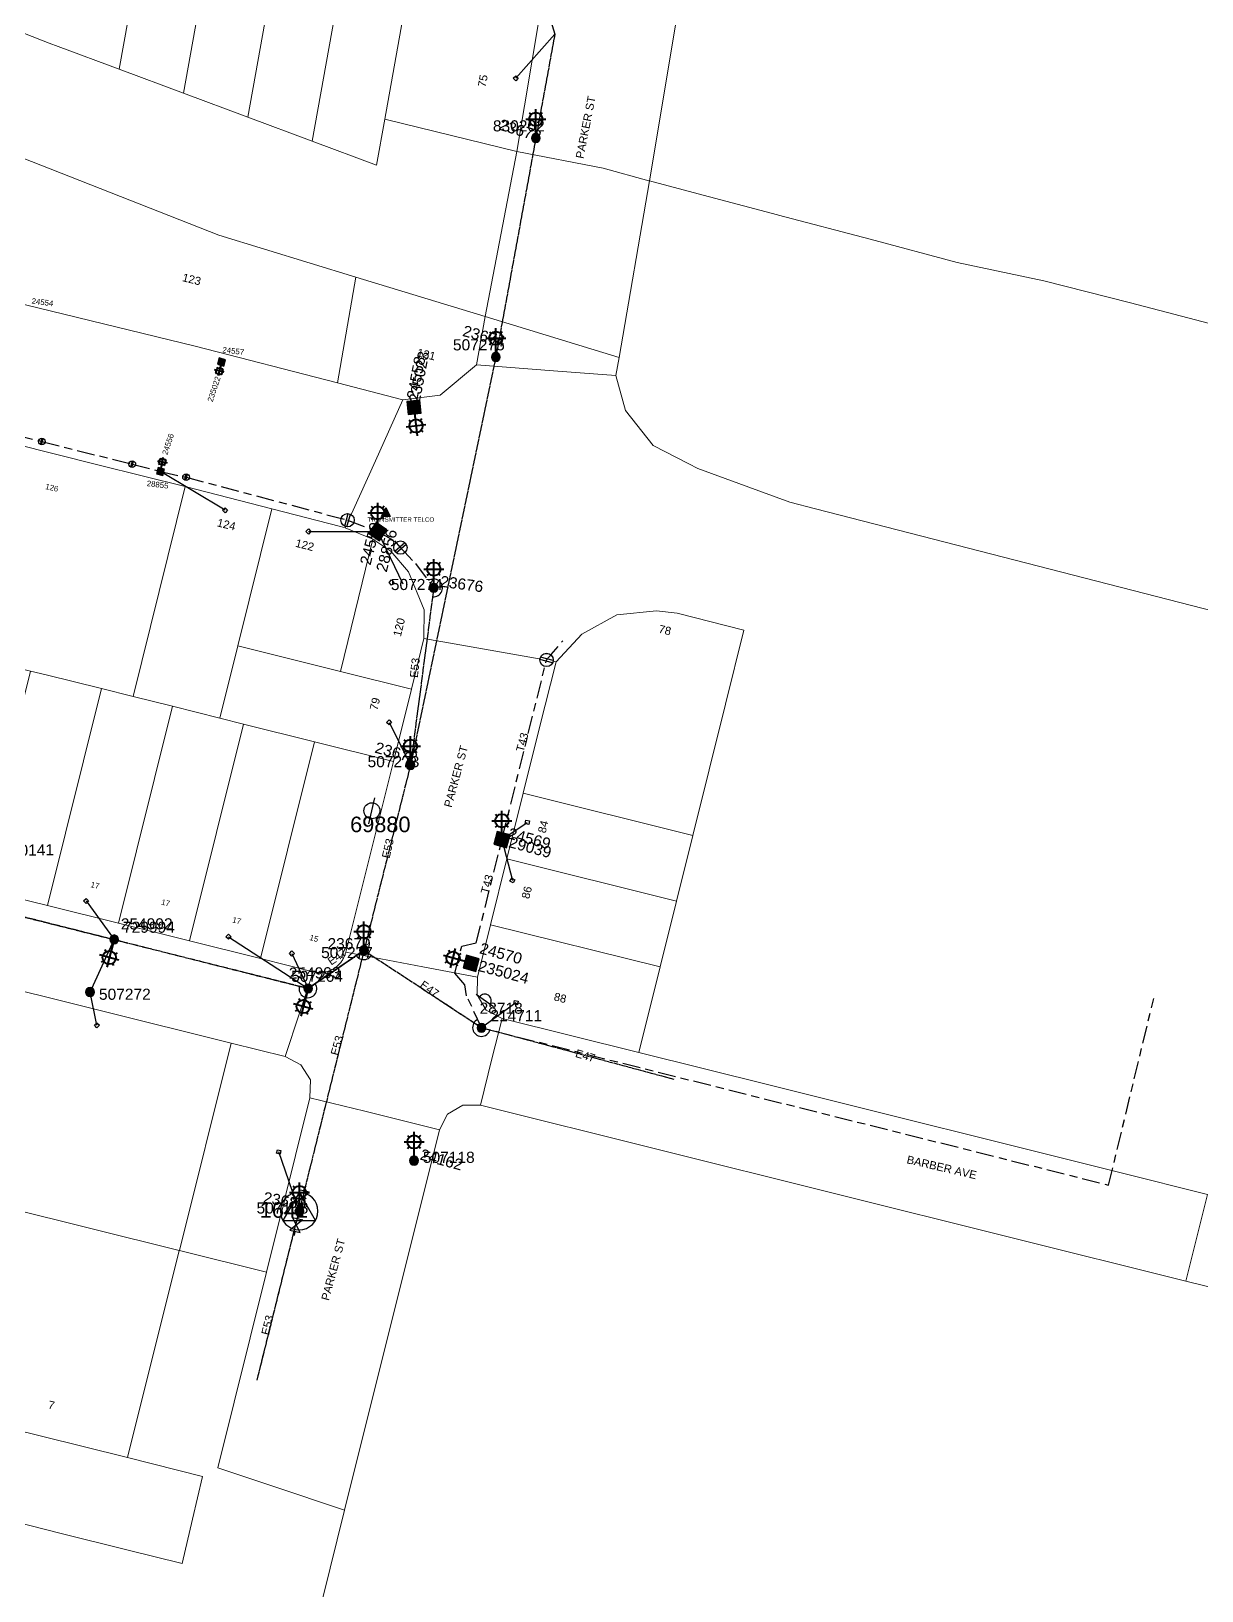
# Model space of a CAD drawing. Header units: metres. Extents: x 287062 to 288920, y 6261941 to 6263050.
# Drawn here: x 287986.1 to 288249.5, y 6262204.9 to 6262555.7 of the extents above; entities that cross this region are included whole.
import ezdxf
from ezdxf.enums import TextEntityAlignment as Align

# ---------------------------------------------------------------- set-up
doc = ezdxf.new("R2010")
doc.units = ezdxf.units.M
doc.linetypes.add('Cable Exist OH', pattern=[1, 1, 0])
doc.linetypes.add('Cable Exist UG', pattern=[8.2, 4, -1.2, 1.8, -1.2])
doc.layers.get('0').update_dxf_attribs({"color": 6})
for name, color, linetype, lineweight in [('Cadastre Buildings_SP_EXT', 9, 'Continuous', 5), ('Cadastre Land Parcels_SP_EXT', 9, 'Continuous', 5), ('Cadastre Roads_SP_EXT', 9, 'Continuous', 5)]:
    doc.layers.add(name, color=color, linetype=linetype, lineweight=lineweight)
for name, color, linetype in [('Duct_SP_EXT', 7, 'Continuous'), ('Equip_LV_EXT', 7, 'Continuous'), ('Equip_SP_HV_EXT', 7, 'Continuous'), ('Equip_SP_SL_EXT', 7, 'Continuous'), ('Mains_HV_EXT', 7, 'Continuous'), ('Mains_LV_EXT', 7, 'Continuous'), ('Services_SP_EXT', 7, 'Continuous'), ('Sub_SP_TR_HV_LV_EXT', 7, 'Continuous'), ('SupportsOH_SP_TR_HV_LV_SL_EXT', 7, 'Continuous'), ('SupportsUG_SP_LV_SL_EXT', 7, 'Continuous')]:
    doc.layers.add(name, color=color, linetype=linetype)
doc.styles.add('COLUMN_LABEL', font='arial.ttf')
doc.styles.add('HVSW_LABEL', font='arial.ttf')
doc.styles.add('iecARIAL', font='arial.ttf', dxfattribs={"height": 2})
doc.styles.add('iecNAME', font='times.ttf')
doc.styles.add('POLE_LABEL', font='arial.ttf')
doc.styles.get("Standard").update_dxf_attribs({"font": 'arial.ttf'})

# ---------------------------------------------------------------- blocks, each defined once
blk = doc.blocks.new('SUB_POLE_EXT')
blk.add_wipeout([(0, 4.22), (0.42, 4.2), (0.83, 4.14), (1.21, 4.05), (1.62, 3.9), (1.99, 3.72), (2.35, 3.51), (2.68, 3.26), (2.99, 2.99), (3.28, 2.66), (3.52, 2.34), (3.76, 1.92), (3.9, 1.62), (4.04, 1.23), (4.18, 0.63), (4.22, 0), (4.18, -0.61), (4.06, -1.15), (3.9, -1.62), (3.58, -2.24), (3.22, -2.73), (2.97, -3.01), (2.68, -3.26), (2.36, -3.5), (2, -3.72), (1.64, -3.89), (1.25, -4.03), (0.82, -4.14), (0.42, -4.2), (0, -4.22), (-0.41, -4.2), (-0.8, -4.15), (-1.21, -4.05), (-1.62, -3.9), (-1.99, -3.73), (-2.35, -3.51), (-2.68, -3.26), (-2.96, -3.02), (-3.23, -2.72), (-3.51, -2.35), (-3.71, -2.01), (-3.91, -1.6), (-4.05, -1.21), (-4.16, -0.76), (-4.22, -0.14), (-4.21, 0.39), (-4.14, 0.83), (-4.03, 1.27), (-3.9, 1.63), (-3.71, 2.02), (-3.5, 2.37), (-3.28, 2.67), (-2.99, 2.99), (-2.68, 3.27), (-2.33, 3.52), (-1.98, 3.73), (-1.63, 3.9), (-1.2, 4.05), (-0.78, 4.15), (-0.4, 4.21)])
blk.add_line((2.16, 0.48), (2.16, 0.48, 0))
blk.add_lwpolyline([(-4.22, 0, 1), (4.22, 0, 1)], format="xyb", close=True)
blk.add_lwpolyline([(2.14, 0.52), (0, 4.22), (-3.66, -2.11), (3.66, -2.11)], close=True)
for tag, height, flags, p in [('ASSET_NUM', 3.5, 8, (2, 2)), ('STREET_CODE', 0.2, 9, (1.5, 0)), ('CONSTRUCTED_VOLTAGE', 0.2, 9, (1.5, -0.2)), ('OPERATING_VOLTAGE', 0.2, 9, (1.5, -0.6)), ('OPERATED_BY', 0.2, 9, (1.5, -0.8)), ('ORIENTATION', 0.2, 9, (1.5, -1.2)), ('OWNED_BY', 0.2, 9, (1.5, -1.4)), ('SECONDARY_VOLTAGE', 0.2, 9, (1.5, -1.6)), ('STATE', 0.2, 9, (1.5, -1.8)), ('SUBSTATION_TYPE', 0.2, 9, (1.5, -2)), ('STREETNAME', 0.2, 9, (1.5, -2.8)), ('SUBURB', 0.2, 9, (1.5, -3)), ('Z', 0.2, 1, (1.5, -3.4)), ('NO_PHASES', 0.2, 9, (1.5, -0.4)), ('MAINTAINED_BY', 0.2, 9, (1.5, -1)), ('USAGE', 0.2, 9, (1.5, -2.2)), ('LEGEND', 0.2, 9, (1.5, -2.4)), ('LOCATION', 0.2, 9, (1.5, -2.6)), ('NOTES', 0.2, 9, (1.5, -3.2))]:
    blk.add_attdef(tag, text='', height=height, dxfattribs=dict(flags=flags)).set_placement(p, align=Align.MIDDLE_LEFT)
blk = doc.blocks.new('COLUMN_EXT')
blk.add_hatch(color=256).paths.add_polyline_path([(-1.49, 1.48), (-1.49, -1.49), (1.48, -1.49), (1.48, 1.48)])
blk.add_lwpolyline([(-1.49, -1.49), (1.48, -1.49), (1.48, 1.48), (-1.49, 1.48)], close=True)
for tag, height, style, flags, p in [('STRUCTURE_PLANT_NUMBER', 0.2, 'POLE_LABEL', 9, (1.81, 0.03)), ('ASSET_NUM', 2.5, 'COLUMN_LABEL', 8, (2, 2)), ('STREET_CODE', 0.2, 'COLUMN_LABEL', 9, (1.81, -0.2))]:
    blk.add_attdef(tag, text='', height=height, dxfattribs=dict(style=style, flags=flags)).set_placement(p, align=Align.MIDDLE_LEFT)
at = {"flags": 1}
blk.add_attdef('Z', (1.81, -2.35), '', height=0.2, dxfattribs=at)
at = {"flags": 9}
for tag, p in [('COLUMN_TYPE', (1.81, -0.4)), ('OWNED_BY', (1.81, -0.6)), ('STATE', (1.81, -0.8)), ('USAGE', (1.81, -1)), ('STREETNAME', (1.81, -1.6)), ('SUBURB', (1.81, -1.8)), ('LEGEND', (1.81, -1.2)), ('LOCATION', (1.81, -1.4)), ('NOTES', (1.81, -2))]:
    blk.add_attdef(tag, text='', height=0.2, dxfattribs=at).set_placement(p, align=Align.MIDDLE_LEFT)
blk = doc.blocks.new('LV_OH_LINKS_DISTFUSE_EXT')
for p, q in [((0, 0), (0.96, 0)), ((3.84, 0), (4.8, 0))]:
    blk.add_line(p, q)
blk.add_lwpolyline([(3.84, -1.2), (3.84, 1.2), (0.96, -1.2), (0.96, 1.2)], close=True)
at = {"flags": 9}
for tag, p in [('ACTUAL_STATUS', (0, 0)), ('CONSTRUCTED_VOLTAGE', (0, -0.2)), ('OPERATING_VOLTAGE', (0, -0.6)), ('ORIENTATION', (0, -0.8)), ('OWNED_BY', (0, -1)), ('STATE', (0, -1.2)), ('SWITCH_TYPE', (0, -1.4)), ('NO_PHASES', (0, -0.4)), ('USAGE', (0, -1.6)), ('NOTES', (0, -1.8))]:
    blk.add_attdef(tag, text='', height=0.2, dxfattribs=at).set_placement(p, align=Align.MIDDLE_LEFT)
at = {"flags": 1}
blk.add_attdef('Z', (0, 0), '', height=0.2, dxfattribs=at)
blk = doc.blocks.new('SL_LANTERN_EXT')
at = {"lineweight": 40}
for p, q in [((-2.25, 4.22), (2.25, 4.22)), ((-1.46, 5.68), (-1.06, 5.28)), ((0, 1.97), (0, 6.47)), ((1.46, 5.68), (1.06, 5.28)), ((-1.46, 2.76), (-1.06, 3.16)), ((0, 0), (0, 2.72)), ((1.46, 2.76), (1.06, 3.16))]:
    blk.add_line(p, q, dxfattribs=at)
blk.add_circle((0, 4.22), 1.5, dxfattribs=at)
at = {"style": 'iecARIAL', "flags": 8}
blk.add_attdef('ASSET_NUM', (1.5, 1.5), '', height=2.5, dxfattribs=at)
for tag, p, height, flags in [('OPERATING_VOLTAGE', (0.98, -1.65), 0.2, 9), ('ORIENTATION', (0.98, -1.85), 0.2, 9), ('OWNED_BY', (0.98, -2.05), 0.2, 9), ('STATE', (0.98, -2.25), 0.2, 9), ('CONSTRUCTED_VOLTAGE', (0.98, -0.65), 0.2, 9), ('CONTROL_TYPE', (0.98, -0.85), 0.2, 9), ('LANTERN_PURPOSE', (0.98, -1.05), 0.2, 9), ('LANTERN_TYPE', (0.98, -1.25), 0.2, 9), ('NO_PHASES', (0.98, -1.45), 0.2, 9), ('USAGE', (0.98, -2.45), 0.2, 9), ('CEXIST', (0.98, -2.65), 0.2, 9), ('CNEW', (0.98, -2.85), 0.2, 9), ('CNUMBER', (0.98, -3.05), 0.2, 9), ('CREMOVE', (0.98, -3.25), 0.2, 9), ('CREPLACE', (0.98, -3.45), 0.2, 9), ('LKINGHEIGHT', (0.98, -3.65), 0.2, 9), ('LNUMBER', (2.18, -3.25), 2.5, 8), ('LBRACKET', (0.98, -3.85), 0.2, 9), ('LBRACKETVOCAB', (0.98, -4.05), 0.2, 9), ('LCATEGORY', (0.98, -4.25), 0.2, 9), ('LCHARGE1', (0.98, -4.45), 0.2, 9), ('LCHARGE1PERCENT', (0.98, -4.65), 0.2, 9), ('LCHARGE2', (0.98, -4.85), 0.2, 9), ('LCHARGE2PERCENT', (0.98, -5.05), 0.2, 9), ('LCHARGE3', (0.98, -5.25), 0.2, 9), ('LCHARGE3PERCENT', (0.98, -5.45), 0.2, 9), ('LEXIST', (0.98, -5.65), 0.2, 9), ('LLAMP', (0.98, -5.85), 0.2, 9), ('LLAMPVOCAB', (0.98, -6.05), 0.2, 9), ('LMAST', (0.98, -6.25), 0.2, 9), ('LMASTVOCAB', (0.98, -6.45), 0.2, 9), ('LNEW', (0.98, -6.65), 0.2, 9), ('LANTNUMBER', (0.98, -6.85), 0.2, 9), ('STREETNAME', (0.98, -9.25), 0.2, 9), ('SUBURB', (0.98, -9.45), 0.2, 1), ('LOUTREACH', (0.98, -7.25), 0.2, 9), ('LOUTREACHVOCAB', (0.98, -7.45), 0.2, 9), ('LRATECODE', (0.98, -7.65), 0.2, 9), ('LREMOVE', (0.98, -7.85), 0.2, 9), ('LREPLACE', (0.98, -8.05), 0.2, 9), ('LTYPE', (0.98, -8.25), 0.2, 9), ('LTYPEVOCAB', (0.98, -8.45), 0.2, 9), ('LEGEND', (0.98, -8.65), 0.2, 9), ('LOCATION', (0.98, -8.85), 0.2, 9), ('NOTES', (0.98, -9.05), 0.2, 9)]:
    blk.add_attdef(tag, p, '', height=height, dxfattribs=dict(flags=flags))
blk = doc.blocks.new('CCP_EXT')
blk.add_wipeout([(0, 0.57), (0.57, 0), (0, -0.57), (-0.57, 0)])
blk.add_lwpolyline([(-0.57, 0), (0, 0.57), (0.57, 0), (0, -0.57), (-0.57, 0)])
at = {"flags": 1}
blk.add_attdef('Z', (0, 0), '', height=0.2, dxfattribs=at)
at = {"flags": 9}
for tag, p in [('CCP_TYPE', (0, 0)), ('CONSTRUCTED_VOLTAGE', (0, -0.2)), ('OPERATING_VOLTAGE', (0, -0.6)), ('ORIENTATION', (0, -0.8)), ('OWNED_BY', (0, -1)), ('STATE', (0, -1.8)), ('NO_PHASES', (0, -0.4)), ('USAGE', (0, -1.2)), ('LEGEND', (0, -1.4)), ('LIFE_SUPPORT', (0, -1.6)), ('NOTES', (0, -2))]:
    blk.add_attdef(tag, text='', height=0.2, dxfattribs=at).set_placement(p, align=Align.MIDDLE_LEFT)
blk = doc.blocks.new('POLE_EXT')
blk.add_hatch(color=256).paths.add_polyline_path([(-1, 0, 1), (1, 0, 1)])
blk.add_lwpolyline([(-1, 0, 1), (1, 0, 1)], format="xyb", close=True)
for tag, height, flags, p in [('pNumber', 2.5, 8, (-17.84, 2.07)), ('OWNED_BY', 0.2, 9, (1.35, -0.4)), ('SPECIAL_USE', 0.2, 9, (1.35, -0.8)), ('STATE', 0.2, 9, (1.35, -1)), ('cLV', 0.2, 9, (1.35, -1.4)), ('hDepth', 0.2, 9, (1.35, -1.6)), ('hDia', 0.2, 9, (1.35, -1.8)), ('cHV', 0.2, 9, (1.35, -2)), ('cLinedev', 0.2, 9, (1.35, -3.4)), ('PARENT', 0.2, 9, (1.35, -0.6)), ('USAGE', 0.2, 9, (1.35, -1.2)), ('LBRACKET', 0.2, 9, (1.35, -2.2)), ('LExisting', 0.2, 9, (1.35, -2.4)), ('LANTNUMBER', 0.2, 9, (1.35, -2.6)), ('LOther', 0.2, 9, (1.35, -2.8)), ('LRemove', 0.2, 9, (1.35, -3)), ('LEGEND', 0.2, 9, (1.35, -3.2)), ('LOCATION', 0.2, 9, (1.35, -3.6)), ('pExisting', 0.2, 9, (1.35, -3.8)), ('pFooting', 0.2, 9, (1.35, -4.4)), ('pNew', 0.2, 9, (1.35, -4.6)), ('pRelocate', 0.2, 9, (1.35, -5)), ('pRemove', 0.2, 9, (1.35, -5.2)), ('pReplace', 0.2, 9, (1.35, -5.4)), ('pStay', 0.2, 9, (1.35, -5.6)), ('pType', 0.2, 9, (1.35, -5.8)), ('cspan', 0.2, 9, (1.35, -6)), ('STREETNAME', 0.2, 9, (1.35, -6.2)), ('SUBURB', 0.2, 9, (1.35, -6.4)), ('OPERATED_BY', 0.2, 9, (1.36, -7.01)), ('PFNUMBER', 0.2, 9, (1.35, -4)), ('NEWPFNUMBER', 0.2, 9, (1.35, -4.2)), ('NOTES', 0.2, 9, (1.35, -6.6)), ('MAINTAINED_BY', 0.2, 9, (1.36, -6.81))]:
    blk.add_attdef(tag, text='', height=height, dxfattribs=dict(flags=flags)).set_placement(p, align=Align.MIDDLE_LEFT)
at = {"style": 'POLE_LABEL'}
for tag, height, flags, p in [('STRUCTURE_PLANT_NUMBER', 0.2, 9, (1.35, 0.03)), ('ASSET_NUM', 2.5, 8, (2, 2)), ('STREET_CODE', 0.2, 9, (1.35, -0.2))]:
    blk.add_attdef(tag, text='', height=height, dxfattribs=dict(at, flags=flags)).set_placement(p, align=Align.MIDDLE_LEFT)
at = {"flags": 1}
blk.add_attdef('Z', (1.35, -7.33), '', height=0.2, dxfattribs=at)
blk = doc.blocks.new('WARNING_FEATURE_EXT')
h = blk.add_hatch(color=2)
h.dxf.hatch_style = 1
h.paths.add_polyline_path([(0, 1.99), (-0.99, 0), (1, 0)])
at = {"color": 18, "true_color": 0x000000}
blk.add_lwpolyline([(-0.99, 0), (0, 1.99), (1, 0)], close=True, dxfattribs=at)
at = {"color": 18, "true_color": 0x000000, "insert": (0, 0.87), "char_height": 1.5, "attachment_point": 5, "line_spacing_factor": 1.5, "style": 'iecNAME'}
blk.add_mtext_dynamic_manual_height_columns('!', width=1.5, gutter_width=4, heights=[0], dxfattribs=at)
at = {"color": 2, "flags": 1}
for tag, p in [('STATE', (1.19, 2.01)), ('HAZMAT_ID', (1.19, 0.72))]:
    blk.add_attdef(tag, p, '', height=0.8, dxfattribs=at)
at = {"color": 2}
blk.add_attdef('WARNING_TYPE', text='', height=1, dxfattribs=at).set_placement((-4.07, -1.22), (4.88, -1.22), align=Align.ALIGNED)
at = {"color": 2, "flags": 1}
blk.add_attdef('WARNING_DESC', text='', height=0.8, dxfattribs=at).set_placement((1.19, -0.56), align=Align.MIDDLE_CENTER)
blk = doc.blocks.new('LV_UG_LINKS_CLOSED_EXT')
blk.add_wipeout([(-1.06, 1.06), (-1.18, 0.92), (-1.29, 0.76), (-1.37, 0.59), (-1.43, 0.42), (-1.48, 0.23), (-1.49, 0.05), (-1.49, -0.14), (-1.46, -0.33), (-1.41, -0.51), (-1.33, -0.68), (-1.24, -0.84), (-1.12, -0.99), (-0.99, -1.12), (-0.84, -1.24), (-0.68, -1.33), (-0.51, -1.41), (-0.33, -1.46), (-0.14, -1.49), (0.05, -1.49), (0.23, -1.48), (0.42, -1.43), (0.59, -1.37), (0.76, -1.29), (0.92, -1.18), (1.06, -1.06), (1.18, -0.92), (1.29, -0.76), (1.37, -0.59), (1.43, -0.42), (1.48, -0.23), (1.49, -0.05), (1.49, 0.14), (1.46, 0.33), (1.41, 0.51), (1.33, 0.68), (1.24, 0.84), (1.12, 0.99), (0.99, 1.12), (0.84, 1.24), (0.68, 1.33), (0.51, 1.41), (0.33, 1.46), (0.14, 1.49), (-0.05, 1.49), (-0.23, 1.48), (-0.42, 1.43), (-0.59, 1.37), (-0.76, 1.29), (-0.92, 1.18)])
for p, q in [((-0.25, -1.48), (-0.25, 1.48)), ((0.25, -1.48), (0.25, 1.48))]:
    blk.add_line(p, q)
blk.add_circle((0, 0), 1.5)
at = {"flags": 9}
for tag, p in [('ACTUAL_STATUS', (0, 0)), ('CONSTRUCTED_VOLTAGE', (0, -0.2)), ('OPERATING_VOLTAGE', (0, -0.6)), ('ORIENTATION', (0, -0.8)), ('STATE', (0, -1)), ('SWITCH_TYPE', (0, -1.2)), ('NO_PHASES', (0, -0.4)), ('USAGE', (0, -1.4)), ('NOTES', (0, -1.6))]:
    blk.add_attdef(tag, text='', height=0.2, dxfattribs=at).set_placement(p, align=Align.MIDDLE_LEFT)
at = {"flags": 1}
blk.add_attdef('Z', (0, 0), '', height=0.2, dxfattribs=at)
blk = doc.blocks.new('HV_USL_CLOSED_EXT')
blk.add_line((2.4, 5.5), (-2.4, 5.5))
blk.add_lwpolyline([(1.44, 5.5, 0.414214), (0, 6.94, 0.414214), (-1.44, 5.5)], format="xyb")
for tag, height, flags, p in [('STREET_CODE', 0.2, 9, (1.5, 0)), ('ASSET_NUM', 2.5, 8, (2, 2)), ('ACTUAL_STATUS', 0.2, 9, (1.5, -0.2)), ('CONSTRUCTED_VOLTAGE', 0.2, 9, (1.5, -0.4)), ('OPERATING_VOLTAGE', 0.2, 9, (1.5, -0.8)), ('ORIENTATION', 0.2, 9, (1.5, -1)), ('OWNED_BY', 0.2, 9, (1.5, -1.2)), ('OPERATED_BY', 0.2, 9, (1.5, -1.4)), ('STATE', 0.2, 9, (1.5, -1.8)), ('SWITCH_TYPE', 0.2, 9, (1.5, -2)), ('STREETNAME', 0.2, 9, (1.5, -2.8)), ('SUBURB', 0.2, 9, (1.5, -3)), ('Z', 0.2, 1, (1.5, -3.6)), ('NO_PHASES', 0.2, 9, (1.5, -0.6)), ('MAINTAINED_BY', 0.2, 9, (1.5, -1.6)), ('USAGE', 0.2, 9, (1.5, -2.2)), ('LEGEND', 0.2, 9, (1.5, -2.4)), ('LOCATION', 0.2, 9, (1.5, -2.6)), ('NOTES', 0.2, 9, (1.5, -3.2)), ('LABEL_ALIGNMENT', 0.2, 9, (1.5, -3.4))]:
    blk.add_attdef(tag, text='', height=height, dxfattribs=dict(flags=flags)).set_placement(p, align=Align.MIDDLE_LEFT)
blk = doc.blocks.new('HV_ABS_CLOSED_EXT')
blk.add_line((-3, 6.87), (3, 6.87))
blk.add_circle((0, 6.87), 1.8)
at = {"style": 'HVSW_LABEL'}
for tag, height, flags, p in [('ASSET_NUM', 3.5, 8, (2, 2)), ('STREET_CODE', 0.2, 9, (0, -0.2))]:
    blk.add_attdef(tag, text='', height=height, dxfattribs=dict(at, flags=flags)).set_placement(p, align=Align.MIDDLE_LEFT)
at = {"flags": 1}
blk.add_attdef('Z', (0, 0), '', height=0.2, dxfattribs=at)
at = {"flags": 9}
for tag, p in [('ACTUAL_STATUS', (0, -0.4)), ('CONSTRUCTED_VOLTAGE', (0, -0.6)), ('OPERATING_VOLTAGE', (0, -1)), ('ORIENTATION', (0, -1.2)), ('OWNED_BY', (0, -1.4)), ('STATE', (0, -1.6)), ('SWITCH_TYPE', (0, -1.8)), ('STREETNAME', (0, -2.6)), ('SUBURB', (0, -2.8)), ('NO_PHASES', (0, -0.8)), ('USAGE', (0, -2)), ('LEGEND', (0, -2.2)), ('LOCATION', (0, -2.4)), ('NOTES', (0, -3))]:
    blk.add_attdef(tag, text='', height=0.2, dxfattribs=at).set_placement(p, align=Align.MIDDLE_LEFT)

msp = doc.modelspace()

# ---------------------------------------------------------------- linework, layer by layer
at = {"layer": 'Cadastre Buildings_SP_EXT', "linetype": 'Continuous'}
for points in [[(288015.9, 6262602.9), (288001.31, 6262606.64), (287986.39, 6262610.46), (287977.01, 6262558.15), (287984.57, 6262555.22), (287990.13, 6262553.06), (287992.16, 6262552.3), (288005.9, 6262547.19), (288015.9, 6262602.9)], [(288045.42, 6262595.33), (288030.66, 6262599.11), (288020.38, 6262541.8), (288034.85, 6262536.41), (288045.42, 6262595.33)]]:
    msp.add_lwpolyline(points, close=True, dxfattribs=at)
at = {"layer": 'Cadastre Land Parcels_SP_EXT', "linetype": 'Continuous'}
for points in [[(288030.66, 6262599.11), (288015.9, 6262602.9), (288005.9, 6262547.19), (288020.38, 6262541.8), (288030.66, 6262599.11)], [(288060.18, 6262591.54), (288045.42, 6262595.33), (288034.85, 6262536.41), (288049.32, 6262531.02), (288060.18, 6262591.54)], [(288065.64, 6262535.94), (288071.17, 6262566.72), (288074.95, 6262587.76), (288060.18, 6262591.54), (288049.32, 6262531.02), (288063.79, 6262525.63), (288065.64, 6262535.94)], [(288100.59, 6262559.51), (288071.17, 6262566.72), (288065.64, 6262535.94), (288095.39, 6262528.67), (288100.59, 6262559.51)], [(288055.04, 6262476.63), (288059.13, 6262500.44), (288028.31, 6262509.85), (287981.54, 6262528.24), (287972.7, 6262497.14), (288022.97, 6262484.91), (288055.04, 6262476.63)], [(288086.27, 6262480.65), (288088.26, 6262491.55), (288059.13, 6262500.44), (288055.04, 6262476.63), (288069.72, 6262472.82), (288078.1, 6262473.89), (288086.27, 6262480.65)], [(287950.45, 6262420.62), (287969.97, 6262415.75), (287985.94, 6262411.79), (287989.47, 6262410.91), (288001.92, 6262407.83), (288009.02, 6262406.07), (288020.76, 6262453.31), (288001.41, 6262458.13), (287982.01, 6262462.96), (287962.19, 6262467.89), (287950.45, 6262420.62)], [(288040.21, 6262448.31), (288020.76, 6262453.31), (288009.02, 6262406.07), (288017.89, 6262403.86), (288028.54, 6262401.2), (288032.6, 6262417.47), (288040.21, 6262448.31)], [(288056.78, 6262444.04), (288055.69, 6262444.33), (288040.21, 6262448.31), (288032.6, 6262417.47), (288055.69, 6262411.71), (288063, 6262441.46), (288056.78, 6262444.04)], [(288074.46, 6262419.15), (288074.5, 6262425.57), (288070.98, 6262434.1), (288066.99, 6262438.74), (288063, 6262441.46), (288055.69, 6262411.71), (288071.64, 6262407.74), (288074.46, 6262419.15)], [(288138.67, 6262389.56), (288142.36, 6262404.34), (288146.5, 6262420.97), (288131.45, 6262424.84), (288126.83, 6262425.33), (288117.88, 6262424.46), (288110, 6262420.09), (288104.21, 6262413.89), (288100.51, 6262399.08), (288096.83, 6262384.31), (288134.98, 6262374.79), (288138.67, 6262389.56)], [(288055.69, 6262411.71), (288032.6, 6262417.47), (288028.54, 6262401.2), (288033.87, 6262399.87), (288049.84, 6262395.89), (288067.59, 6262391.47), (288071.64, 6262407.74), (288055.69, 6262411.71)], [(288017.89, 6262403.86), (288009.02, 6262406.07), (288001.92, 6262407.83), (287989.76, 6262359.02), (288005.73, 6262355.04), (288017.89, 6262403.86)], [(288028.54, 6262401.2), (288017.89, 6262403.86), (288005.73, 6262355.04), (288021.71, 6262351.06), (288033.87, 6262399.87), (288028.54, 6262401.2)], [(288049.84, 6262395.89), (288033.87, 6262399.87), (288021.71, 6262351.06), (288037.68, 6262347.09), (288049.84, 6262395.89)], [(288051.46, 6262343.97), (288051.67, 6262343.99), (288051.89, 6262344.02), (288052.1, 6262344.05), (288052.32, 6262344.1), (288052.53, 6262344.15), (288052.74, 6262344.21), (288052.94, 6262344.27), (288053.15, 6262344.34), (288053.35, 6262344.43), (288053.55, 6262344.51), (288053.75, 6262344.61), (288053.94, 6262344.71), (288054.13, 6262344.82), (288054.31, 6262344.94), (288054.49, 6262345.06), (288054.67, 6262345.19), (288054.84, 6262345.32), (288055.01, 6262345.46), (288055.17, 6262345.61), (288055.32, 6262345.76), (288055.47, 6262345.92), (288055.62, 6262346.08), (288055.76, 6262346.25), (288055.89, 6262346.42), (288056.01, 6262346.6), (288056.13, 6262346.78), (288056.25, 6262346.97), (288056.35, 6262347.16), (288056.45, 6262347.35), (288056.55, 6262347.55), (288056.63, 6262347.75), (288056.71, 6262347.95), (288056.78, 6262348.16), (288056.84, 6262348.37), (288056.9, 6262348.58), (288067.59, 6262391.47), (288049.84, 6262395.89), (288037.68, 6262347.09), (288049.51, 6262344.14), (288049.72, 6262344.09), (288049.94, 6262344.05), (288050.15, 6262344.01), (288050.37, 6262343.99), (288050.58, 6262343.97), (288050.8, 6262343.96), (288051.02, 6262343.95), (288051.24, 6262343.96), (288051.46, 6262343.97)], [(288134.98, 6262374.79), (288096.83, 6262384.31), (288093.14, 6262369.52), (288131.3, 6262360), (288134.98, 6262374.79)], [(288131.3, 6262360), (288093.14, 6262369.52), (288089.45, 6262354.73), (288127.61, 6262345.21), (288131.3, 6262360)], [(288127.61, 6262345.21), (288089.45, 6262354.73), (288086.5, 6262342.89), (288086.46, 6262338.91), (288088.51, 6262335.49), (288092.05, 6262333.65), (288122.81, 6262325.98), (288127.61, 6262345.21)], [(288019.36, 6262281.46), (287980.24, 6262291.19), (287968.62, 6262244.55), (287988.09, 6262239.72), (288007.74, 6262234.82), (288019.36, 6262281.46)]]:
    msp.add_lwpolyline(points, close=True, dxfattribs=at)
for points in [[(287904.91, 6262563.54), (287921.84, 6262555.59), (287951.23, 6262542.17), (287965.51, 6262534.55), (287981.54, 6262528.24), (288028.31, 6262509.85), (288059.13, 6262500.44), (288088.26, 6262491.55), (288095.39, 6262528.67), (288065.64, 6262535.94), (288063.79, 6262525.63), (288049.32, 6262531.02), (288034.85, 6262536.41), (288020.38, 6262541.8), (288005.9, 6262547.19), (287992.16, 6262552.3), (287990.13, 6262553.06), (287984.57, 6262555.22), (287977.01, 6262558.15)], [(288252.98, 6262489.56), (288233.5, 6262494.61), (288213.99, 6262499.58), (288194.49, 6262503.74), (288174.87, 6262508.94), (288154.26, 6262514.38), (288154.03, 6262514.44), (288136.17, 6262519.17), (288125.25, 6262522.06), (288125.05, 6262522.11), (288114.84, 6262524.94), (288095.39, 6262528.67), (288088.26, 6262491.55), (288118.39, 6262482.36), (288117.69, 6262478.26), (288119.82, 6262470.41), (288126.05, 6262462.57), (288134.06, 6262458.39), (288136.08, 6262457.33), (288156.79, 6262449.8), (288162.6, 6262448.28), (288437.5, 6262377.66)]]:
    msp.add_lwpolyline(points, dxfattribs=at)
at = {"layer": 'Cadastre Roads_SP_EXT', "linetype": 'Continuous'}
for points in [[(288250.84, 6262294.06), (288231.07, 6262298.99), (288152.39, 6262318.6), (288122.81, 6262325.98), (288092.05, 6262333.65), (288089.78, 6262324.57), (288087.18, 6262314.13), (288245.97, 6262274.54), (288265.51, 6262269.69)], [(287978.06, 6262221.47), (287992.85, 6262217.79), (288007.64, 6262214.11), (288020.06, 6262211.01), (288022.39, 6262220.99), (288022.39, 6262220.99), (288024.64, 6262230.61), (288007.74, 6262234.82), (287988.09, 6262239.72), (287968.62, 6262244.55)]]:
    msp.add_lwpolyline(points, dxfattribs=at)
at = {"layer": 'Mains_HV_EXT', "linetype": 'Cable Exist OH'}
for points in [[(288071.44, 6262390.66), (288060.98, 6262348.96)], [(288060.98, 6262348.96), (288085, 6262333.18)], [(288085, 6262333.18), (288087.42, 6262331.52)]]:
    msp.add_lwpolyline(points, dxfattribs=at)
at = {"layer": 'Mains_LV_EXT', "linetype": 'Continuous'}
for points in [[(288076.42, 6262428.52, 1.454082), (288075.47, 6262432.13)], [(288059.26, 6262347.83, 0.287591), (288060.41, 6262346.94)], [(288060.41, 6262346.97, 0.358698), (288062.64, 6262347.85)], [(288046.46, 6262340.87, 1.611946), (288049.99, 6262341.47)], [(288086.58, 6262333.41, 1.569382), (288089.36, 6262331.08)]]:
    msp.add_lwpolyline(points, format="xyb", dxfattribs=at)
at = {"layer": 'Mains_LV_EXT', "linetype": 'Cable Exist OH'}
for points in [[(288076.68, 6262430.52), (288071.44, 6262390.66)], [(288071.44, 6262390.66), (288060.98, 6262348.96)], [(288048.41, 6262340.38), (288060.98, 6262348.96)], [(288060.98, 6262348.96), (288087.43, 6262331.6)], [(288087.43, 6262331.6), (288130.68, 6262319.99)]]:
    msp.add_lwpolyline(points, dxfattribs=at)
at = {"layer": 'Services_SP_EXT'}
msp.add_lwpolyline([(288099.55, 6262569.22), (288103.93, 6262555.11)], dxfattribs=at)

# ---------------------------------------------------------------- block references
at = {"layer": 'Duct_SP_EXT'}
ref = msp.add_blockref('WARNING_FEATURE_EXT', (288065.88, 6262446.59), dxfattribs=at)
ref.add_attrib('WARNING_TYPE', 'TRANSMITTER TELCO', (288061.81, 6262445.37), dxfattribs={"layer": '0', "color": 2, "height": 1})
at = {"layer": 'Equip_SP_HV_EXT'}
ref = msp.add_blockref('HV_ABS_CLOSED_EXT', (288069.45, 6262378.79), dxfattribs=dict(at, rotation=76.72741006932432))
ref.add_attrib('ASSET_NUM', '69880', dxfattribs={"layer": '0', "height": 3.5, "style": 'HVSW_LABEL'}).set_placement((288071.45, 6262379.04), align=Align.TOP_RIGHT)
at = {"layer": 'Equip_SP_SL_EXT'}
ref = msp.add_blockref('SL_LANTERN_EXT', (288099.65, 6262531.7), dxfattribs=at)
ref.add_attrib('ASSET_NUM', '23672', dxfattribs={"layer": '0', "height": 2.5, "rotation": 342.9522, "style": 'iecARIAL'}).set_placement((288101.15, 6262533.2), align=Align.TOP_RIGHT)
ref = msp.add_blockref('SL_LANTERN_EXT', (288090.65, 6262482.44), dxfattribs=at)
ref.add_attrib('ASSET_NUM', '23674', dxfattribs={"layer": '0', "height": 2.5, "rotation": 344.7098, "style": 'iecARIAL'}).set_placement((288092.15, 6262483.94), align=Align.BOTTOM_RIGHT)
at = {"layer": 'Equip_SP_SL_EXT', "xscale": 0.5, "yscale": 0.5, "zscale": 0.5}
for p, rotation in [((288028.92, 6262481.32), 166.7562107319671), ((288015.19, 6262456.77), 349.0921353539412)]:
    msp.add_blockref('SL_LANTERN_EXT', p, dxfattribs=dict(at, rotation=rotation))
at = {"layer": 'Equip_SP_SL_EXT'}
ref = msp.add_blockref('SL_LANTERN_EXT', (288072.24, 6262471.13), dxfattribs=dict(at, rotation=186.0460117882844))
ref.add_attrib('ASSET_NUM', '24558', dxfattribs={"layer": '0', "height": 2.5, "rotation": 79.1825, "style": 'iecARIAL'}).set_placement((288073.74, 6262472.63), align=Align.BOTTOM_LEFT)
ref = msp.add_blockref('SL_LANTERN_EXT', (288064.07, 6262443.17), dxfattribs=at)
ref.add_attrib('ASSET_NUM', '24559', dxfattribs={"layer": '0', "height": 2.5, "rotation": 75.571, "style": 'iecARIAL'}).set_placement((288065.57, 6262444.67), align=Align.BOTTOM_RIGHT)
ref = msp.add_blockref('SL_LANTERN_EXT', (288076.68, 6262430.52), dxfattribs=at)
ref.add_attrib('ASSET_NUM', '23676', dxfattribs={"layer": '0', "height": 2.5, "rotation": 352.4606, "style": 'iecARIAL'}).set_placement((288078.18, 6262432.02), align=Align.MIDDLE_LEFT)
ref = msp.add_blockref('SL_LANTERN_EXT', (288071.44, 6262390.66), dxfattribs=at)
ref.add_attrib('ASSET_NUM', '23678', dxfattribs={"layer": '0', "height": 2.5, "rotation": 344.9366, "style": 'iecARIAL'}).set_placement((288072.94, 6262392.16), align=Align.MIDDLE_RIGHT)
ref = msp.add_blockref('SL_LANTERN_EXT', (288092.02, 6262373.88), dxfattribs=at)
ref.add_attrib('ASSET_NUM', '24569', dxfattribs={"layer": '0', "height": 2.5, "rotation": 344.905, "style": 'iecARIAL'}).set_placement((288093.52, 6262375.38), align=Align.MIDDLE_LEFT)
ref = msp.add_blockref('SL_LANTERN_EXT', (288004.75, 6262351.41), dxfattribs=dict(at, rotation=164.999984727625))
ref.add_attrib('ASSET_NUM', '254992', dxfattribs={"layer": '0', "height": 2.5, "rotation": 0.0325, "style": 'iecARIAL'}).set_placement((288006.25, 6262352.91), align=Align.BOTTOM_LEFT)
ref = msp.add_blockref('SL_LANTERN_EXT', (288060.98, 6262348.96), dxfattribs=at)
ref.add_attrib('ASSET_NUM', '23679', dxfattribs={"layer": '0', "height": 2.5, "rotation": 0.0599, "style": 'iecARIAL'}).set_placement((288062.48, 6262350.46), align=Align.MIDDLE_RIGHT)
ref = msp.add_blockref('SL_LANTERN_EXT', (288085.09, 6262346.1), dxfattribs=dict(at, rotation=74.91213996267439))
ref.add_attrib('ASSET_NUM', '24570', dxfattribs={"layer": '0', "height": 2.5, "rotation": 344.9041, "style": 'iecARIAL'}).set_placement((288086.59, 6262347.6), align=Align.BOTTOM_LEFT)
ref = msp.add_blockref('SL_LANTERN_EXT', (288048.41, 6262340.38), dxfattribs=dict(at, rotation=164.999984727625))
ref.add_attrib('ASSET_NUM', '254993', dxfattribs={"layer": '0', "height": 2.5, "rotation": 0.6953, "style": 'iecARIAL'}).set_placement((288049.91, 6262341.88), align=Align.BOTTOM_CENTER)
ref = msp.add_blockref('SL_LANTERN_EXT', (288072.24, 6262301.64), dxfattribs=at)
ref.add_attrib('ASSET_NUM', '24162', dxfattribs={"layer": '0', "height": 2.5, "rotation": 344.8973, "style": 'iecARIAL'}).set_placement((288073.74, 6262303.14), align=Align.MIDDLE_LEFT)
at = {"layer": 'Services_SP_EXT'}
msp.add_blockref('CCP_EXT', (288000.86, 6262332.1), dxfattribs=at)
at = {"layer": 'Sub_SP_TR_HV_LV_EXT'}
ref = msp.add_blockref('SUB_POLE_EXT', (288046.39, 6262290.29), dxfattribs=at)
ref.add_attrib('ASSET_NUM', '1641', dxfattribs={"layer": '0', "height": 3.5}).set_placement((288048.39, 6262290.54), align=Align.MIDDLE_RIGHT)
at = {"layer": 'SupportsOH_SP_TR_HV_LV_SL_EXT'}
ref = msp.add_blockref('POLE_EXT', (288099.65, 6262531.7), dxfattribs=at)
ref.add_attrib('ASSET_NUM', '830202', dxfattribs={"layer": '0', "height": 2.5, "rotation": 0.013, "style": 'POLE_LABEL'}).set_placement((288101.65, 6262532.45), align=Align.BOTTOM_RIGHT)
ref = msp.add_blockref('POLE_EXT', (288090.65, 6262482.44), dxfattribs=at)
ref.add_attrib('ASSET_NUM', '507275', dxfattribs={"layer": '0', "height": 2.5, "rotation": 0.0283, "style": 'POLE_LABEL'}).set_placement((288092.65, 6262483.19), align=Align.BOTTOM_RIGHT)
ref = msp.add_blockref('POLE_EXT', (288071.44, 6262390.66), dxfattribs=at)
ref.add_attrib('ASSET_NUM', '507273', dxfattribs={"layer": '0', "height": 2.5, "rotation": 0.0076, "style": 'POLE_LABEL'}).set_placement((288073.44, 6262391.41), align=Align.MIDDLE_RIGHT)
ref = msp.add_blockref('POLE_EXT', (287977.6, 6262368.65), dxfattribs=at)
ref.add_attrib('ASSET_NUM', '300141', dxfattribs={"layer": '0', "height": 2.5, "rotation": 1, "style": 'POLE_LABEL'}).set_placement((287979.6, 6262369.4), align=Align.BOTTOM_LEFT)
ref = msp.add_blockref('POLE_EXT', (288004.75, 6262351.41), dxfattribs=at)
ref.add_attrib('ASSET_NUM', '729994', dxfattribs={"layer": '0', "height": 2.5, "rotation": 0.0214, "style": 'POLE_LABEL'}).set_placement((288006.75, 6262352.16), align=Align.BOTTOM_LEFT)
ref = msp.add_blockref('POLE_EXT', (288060.98, 6262348.96), dxfattribs=at)
ref.add_attrib('ASSET_NUM', '507277', dxfattribs={"layer": '0', "height": 2.5, "rotation": 359.9977, "style": 'POLE_LABEL'}).set_placement((288062.98, 6262349.71), align=Align.TOP_RIGHT)
ref = msp.add_blockref('POLE_EXT', (288048.41, 6262340.38), dxfattribs=at)
ref.add_attrib('ASSET_NUM', '507264', dxfattribs={"layer": '0', "height": 2.5, "rotation": 359.974, "style": 'POLE_LABEL'}).set_placement((288050.41, 6262341.13), align=Align.BOTTOM_CENTER)
ref = msp.add_blockref('POLE_EXT', (287999.33, 6262339.58), dxfattribs=at)
ref.add_attrib('ASSET_NUM', '507272', dxfattribs={"layer": '0', "height": 2.5, "rotation": 0.0015, "style": 'POLE_LABEL'}).set_placement((288001.33, 6262340.33), align=Align.TOP_LEFT)
ref = msp.add_blockref('POLE_EXT', (288072.24, 6262301.64), dxfattribs=at)
ref.add_attrib('ASSET_NUM', '507118', dxfattribs={"layer": '0', "height": 2.5, "style": 'POLE_LABEL'}).set_placement((288074.24, 6262302.39), align=Align.MIDDLE_LEFT)
at = {"layer": 'SupportsUG_SP_LV_SL_EXT', "xscale": 0.5, "yscale": 0.5, "zscale": 0.5}
for p, rotation in [((288028.92, 6262481.32), 164.3222715130586), ((288015.16, 6262456.7), 345.2045474351465)]:
    msp.add_blockref('COLUMN_EXT', p, dxfattribs=dict(at, rotation=rotation))
at = {"layer": 'SupportsUG_SP_LV_SL_EXT'}
ref = msp.add_blockref('COLUMN_EXT', (288072.24, 6262471.13), dxfattribs=dict(at, rotation=186.0460117882844))
ref.add_attrib('ASSET_NUM', '235023', dxfattribs={"layer": '0', "height": 2.5, "rotation": 79.1825, "style": 'COLUMN_LABEL'}).set_placement((288074.24, 6262471.88), align=Align.BOTTOM_LEFT)
ref = msp.add_blockref('COLUMN_EXT', (288064.07, 6262443.17), dxfattribs=dict(at, rotation=325.4121837893906))
ref.add_attrib('ASSET_NUM', '28856', dxfattribs={"layer": '0', "height": 2.5, "rotation": 75.571, "style": 'COLUMN_LABEL'}).set_placement((288066.07, 6262443.92), align=Align.TOP_RIGHT)
ref = msp.add_blockref('COLUMN_EXT', (288092.03, 6262373.87), dxfattribs=dict(at, rotation=74.92914680516505))
ref.add_attrib('ASSET_NUM', '29039', dxfattribs={"layer": '0', "height": 2.5, "rotation": 344.8932, "style": 'COLUMN_LABEL'}).set_placement((288094.03, 6262374.62), align=Align.TOP_LEFT)
ref = msp.add_blockref('COLUMN_EXT', (288085.1, 6262346.04), dxfattribs=dict(at, rotation=74.91213996267439))
ref.add_attrib('ASSET_NUM', '235024', dxfattribs={"layer": '0', "height": 2.5, "rotation": 344.9041, "style": 'COLUMN_LABEL'}).set_placement((288087.1, 6262346.79), align=Align.TOP_LEFT)

# ---------------------------------------------------------------- texts
at = {"layer": 'Cadastre Land Parcels_SP_EXT'}
for s, height, rotation, p in [('75', 1.8, 79.6436, (288088.35, 6262543.03)), ('123', 1.8, 346.3234, (288019.95, 6262499.54)), ('121', 1.8, 346.1936, (288072.75, 6262482.66)), ('126', 1.26, 347.4524, (287989.16, 6262452.75)), ('124', 1.8, 346.3254, (288027.76, 6262444.38)), ('122', 1.8, 345.5876, (288045.4, 6262439.8)), ('120', 1.8, 76.6636, (288069.27, 6262419.4)), ('78', 1.8, 346.8128, (288127.15, 6262420.46)), ('79', 1.8, 76.889, (288063.99, 6262402.84)), ('84', 1.8, 76.0112, (288101.83, 6262375.19)), ('17', 1.26, 346.3, (287999.36, 6262363.2)), ('86', 1.8, 76.011, (288098.14, 6262360.4)), ('17', 1.26, 346.2, (288015.24, 6262359.28)), ('17', 1.26, 346, (288031.24, 6262355.28)), ('15', 1.26, 345.4254, (288048.62, 6262351.3)), ('88', 1.8, 346.013, (288103.57, 6262337.74)), ('7', 1.8, 347.4436, (287989.75, 6262245.92))]:
    msp.add_text(s, height=height, rotation=rotation, dxfattribs=at).set_placement(p)
at = {"layer": 'Cadastre Roads_SP_EXT'}
for s, rotation, p in [('PARKER ST', 78.8073, (288110.36, 6262526.95)), ('PARKER ST', 74.9056, (288080.69, 6262380.96)), ('BARBER AVE', 346.9253, (288183, 6262301.08)), ('PARKER ST', 74.9114, (288053.06, 6262270.02))]:
    msp.add_text(s, height=1.8, rotation=rotation, dxfattribs=at).set_placement(p)
at = {"layer": 'Equip_SP_SL_EXT'}
for s, p in [('235022', (288026.9, 6262472.23)), ('24556', (288016.71, 6262460.31))]:
    msp.add_text(s, height=1.26, rotation=71.8257, dxfattribs=at).set_placement(p)
at = {"layer": 'Mains_LV_EXT'}
for s, rotation, p in [('E53', 84.0725, (288073.08, 6262410.2)), ('T43', 74.9429, (288096.89, 6262393.45)), ('E53', 76.767, (288066.71, 6262369.51)), ('T43', 74.9292, (288088.96, 6262361.53)), ('E47', 34.7661, (288053.59, 6262345.5)), ('E47', 324.7035, (288073.38, 6262340.81)), ('E53', 74.772, (288055.17, 6262325.16)), ('E47', 343.8579, (288108.4, 6262325)), ('E53', 76.3977, (288039.58, 6262262.27))]:
    msp.add_text(s, height=1.8, rotation=rotation, dxfattribs=at).set_placement(p)
at = {"layer": 'SupportsUG_SP_LV_SL_EXT'}
for s, p in [('24554', (287986.12, 6262494.45)), ('24557', (288029.06, 6262483.49)), ('28855', (288012.03, 6262453.42))]:
    msp.add_text(s, height=1.26, rotation=352.958, dxfattribs=at).set_placement(p)

# ---------------------------------------------------------------- next in the draw order: linework, layer by layer
at = {"layer": 'Cadastre Buildings_SP_EXT', "linetype": 'Continuous'}
msp.add_lwpolyline([(288031.11, 6262328.06), (287972.34, 6262342.7), (287960.72, 6262296.06), (287980.24, 6262291.19), (288019.36, 6262281.46), (288019.49, 6262281.43), (288031.11, 6262328.06)], close=True, dxfattribs=at)
at = {"layer": 'Cadastre Land Parcels_SP_EXT', "linetype": 'Continuous'}
msp.add_lwpolyline([(288250.84, 6262294.06), (288245.97, 6262274.54), (288087.18, 6262314.13), (288083.19, 6262314.16), (288079.78, 6262312.11), (288077.94, 6262308.57), (288056.63, 6262222.99), (288051.72, 6262203.27), (288034.8, 6262135.31), (288028.18, 6262108.75), (288010.49, 6262037.7), (288012.27, 6262034.75), (288391.18, 6261940.62)], dxfattribs=at)
at = {"layer": 'Mains_HV_EXT', "linetype": 'Cable Exist OH'}
msp.add_lwpolyline([(288036.92, 6262252.22), (288046.39, 6262290.29)], dxfattribs=at)
at = {"layer": 'Mains_LV_EXT', "linetype": 'Cable Exist OH'}
msp.add_lwpolyline([(288036.93, 6262252.24), (288046.39, 6262290.29)], dxfattribs=at)
at = {"layer": 'Services_SP_EXT'}
msp.add_lwpolyline([(288000.86, 6262332.1), (287999.33, 6262339.58), (288004.75, 6262351.41)], dxfattribs=at)

# ---------------------------------------------------------------- next in the draw order: block references
at = {"layer": 'Equip_LV_EXT'}
for name, p, rotation in [('LV_UG_LINKS_CLOSED_EXT', (288069.18, 6262439.56), 310.6185321521071), ('LV_OH_LINKS_DISTFUSE_EXT', (288046.62, 6262291.04), 77.43537287091783), ('LV_OH_LINKS_DISTFUSE_EXT', (288046.26, 6262289.5), 257.7483355405444)]:
    msp.add_blockref(name, p, dxfattribs=dict(at, rotation=rotation))
at = {"layer": 'Equip_SP_SL_EXT'}
ref = msp.add_blockref('SL_LANTERN_EXT', (288046.45, 6262290.25), dxfattribs=at)
ref.add_attrib('ASSET_NUM', '23680', dxfattribs={"layer": '0', "height": 2.5, "rotation": 350.0847, "style": 'iecARIAL'}).set_placement((288047.95, 6262291.75), align=Align.MIDDLE_RIGHT)
at = {"layer": 'Services_SP_EXT'}
for p in [(288095.12, 6262545.16), (288029.7, 6262447.95), (288048.47, 6262443.18), (288067.19, 6262431.71), (288066.62, 6262400.23), (287998.42, 6262360.07), (288030.48, 6262352.02), (288044.77, 6262348.25)]:
    msp.add_blockref('CCP_EXT', p, dxfattribs=at)
for p, rotation in [((288097.73, 6262377.75), 214.2919179826923), ((288094.38, 6262364.66), 104.2651563043131), ((288095.18, 6262337.19), 34.67895264290628)]:
    msp.add_blockref('CCP_EXT', p, dxfattribs=dict(at, rotation=rotation))
at = {"layer": 'SupportsOH_SP_TR_HV_LV_SL_EXT'}
ref = msp.add_blockref('POLE_EXT', (288046.45, 6262290.25), dxfattribs=at)
ref.add_attrib('ASSET_NUM', '507158', dxfattribs={"layer": '0', "height": 2.5, "rotation": 0.0397, "style": 'POLE_LABEL'}).set_placement((288048.45, 6262291), align=Align.MIDDLE_RIGHT)

# ---------------------------------------------------------------- next in the draw order: linework, layer by layer
at = {"layer": 'Cadastre Buildings_SP_EXT', "linetype": 'Continuous'}
msp.add_lwpolyline([(287989.47, 6262410.91), (287985.94, 6262411.79), (287973.78, 6262362.98), (287989.76, 6262359.02), (288001.92, 6262407.83), (287989.47, 6262410.91)], close=True, dxfattribs=at)
at = {"layer": 'Cadastre Roads_SP_EXT', "linetype": 'Continuous'}
for points in [[(288118.39, 6262482.36), (288125.25, 6262522.06), (288133.26, 6262570.25), (288136.03, 6262572.07), (288123.7, 6262574.17), (288117.39, 6262575.35), (288104, 6262577.83), (288100.59, 6262559.51), (288095.39, 6262528.67), (288088.26, 6262491.55), (288086.27, 6262480.65), (288104.61, 6262479.25), (288117.69, 6262478.26), (288118.39, 6262482.36)], [(288089.45, 6262354.73), (288093.14, 6262369.52), (288096.83, 6262384.31), (288100.51, 6262399.08), (288104.21, 6262413.89), (288091.96, 6262416.06), (288074.46, 6262419.15), (288071.64, 6262407.74), (288067.59, 6262391.47), (288056.9, 6262348.58), (288074.24, 6262345.25), (288086.5, 6262342.89), (288089.45, 6262354.73)]]:
    msp.add_lwpolyline(points, close=True, dxfattribs=at)
for points in [[(287982.01, 6262462.96), (288001.41, 6262458.13), (288020.76, 6262453.31), (288040.21, 6262448.31), (288055.69, 6262444.33), (288056.78, 6262444.04), (288063.54, 6262459.07), (288069.72, 6262472.82), (288055.04, 6262476.63), (288022.97, 6262484.91), (287972.7, 6262497.14)], [(287972.34, 6262342.7), (288031.11, 6262328.06), (288043.25, 6262325.04), (288046.45, 6262334.79), (288049.51, 6262344.14), (288037.68, 6262347.09), (288021.71, 6262351.06), (288005.73, 6262355.04), (287989.76, 6262359.02), (287973.78, 6262362.98)]]:
    msp.add_lwpolyline(points, dxfattribs=at)
at = {"layer": 'Mains_HV_EXT', "linetype": 'Cable Exist OH'}
for points in [[(288060.98, 6262348.96), (288048.41, 6262340.38), (287921.17, 6262372.22)], [(288060.98, 6262348.96), (288046.39, 6262290.29)]]:
    msp.add_lwpolyline(points, dxfattribs=at)
at = {"layer": 'Mains_HV_EXT', "linetype": 'Cable Exist UG'}
msp.add_lwpolyline([(288087.42, 6262331.52), (288228.57, 6262296.16), (288238.72, 6262338.14)], dxfattribs=at)
at = {"layer": 'Mains_LV_EXT', "linetype": 'Cable Exist UG'}
for points in [[(288064.07, 6262443.17), (288067.83, 6262441.08), (288069.14, 6262439.61)], [(288069.18, 6262439.56), (288072.59, 6262435.96), (288076.68, 6262430.52)], [(288087.43, 6262331.6), (288084.08, 6262338.73), (288083.67, 6262341.16), (288081.45, 6262343.79), (288082.97, 6262349.88), (288086.24, 6262350.61), (288092.03, 6262373.87)]]:
    msp.add_lwpolyline(points, dxfattribs=at)
at = {"layer": 'Mains_LV_EXT', "linetype": 'Cable Exist OH'}
for points in [[(287963.74, 6262361.76), (288004.75, 6262351.41)], [(288004.75, 6262351.41), (288048.41, 6262340.38)], [(288060.98, 6262348.96), (288046.39, 6262290.29)]]:
    msp.add_lwpolyline(points, dxfattribs=at)
at = {"layer": 'Services_SP_EXT'}
for points in [[(288095.12, 6262545.16), (288103.93, 6262555.11)], [(288069.83, 6262431.32), (288064.07, 6262443.17)], [(288066.62, 6262400.23), (288071.44, 6262390.66)], [(288092.03, 6262373.87), (288097.73, 6262377.75)], [(288092.03, 6262373.87), (288094.38, 6262364.66)], [(287998.42, 6262360.07), (288004.75, 6262351.41)], [(288030.48, 6262352.02), (288048.41, 6262340.38)], [(288044.77, 6262348.25), (288048.41, 6262340.38)], [(288087.43, 6262331.6), (288095.18, 6262337.19)]]:
    msp.add_lwpolyline(points, dxfattribs=at)

# ---------------------------------------------------------------- next in the draw order: block references
at = {"layer": 'Equip_SP_HV_EXT'}
ref = msp.add_blockref('HV_USL_CLOSED_EXT', (288085, 6262333.18), dxfattribs=dict(at, rotation=324.6103614214952))
ref.add_attrib('ASSET_NUM', '28718', dxfattribs={"layer": '0', "height": 2.5}).set_placement((288087, 6262333.94), align=Align.BOTTOM_LEFT)
at = {"layer": 'Services_SP_EXT', "rotation": 303.4632473612086}
msp.add_blockref('CCP_EXT', (288041.8, 6262303.61), dxfattribs=at)
at = {"layer": 'SupportsOH_SP_TR_HV_LV_SL_EXT'}
ref = msp.add_blockref('POLE_EXT', (288076.68, 6262430.52), dxfattribs=at)
ref.add_attrib('ASSET_NUM', '507274', dxfattribs={"layer": '0', "height": 2.5, "rotation": 0.0321, "style": 'POLE_LABEL'}).set_placement((288078.68, 6262431.27), align=Align.MIDDLE_RIGHT)
ref = msp.add_blockref('POLE_EXT', (288087.42, 6262331.52), dxfattribs=at)
ref.add_attrib('ASSET_NUM', '214711', dxfattribs={"layer": '0', "height": 2.5, "style": 'POLE_LABEL'}).set_placement((288089.42, 6262332.27), align=Align.BOTTOM_LEFT)

# ---------------------------------------------------------------- next in the draw order: linework, layer by layer
at = {"layer": 'Cadastre Buildings_SP_EXT', "linetype": 'Continuous'}
msp.add_lwpolyline([(288043.25, 6262325.04), (288031.11, 6262328.06), (288019.49, 6262281.43), (288039.03, 6262276.57), (288048.8, 6262315.81), (288048.93, 6262319.8), (288046.77, 6262323.16), (288043.25, 6262325.04)], close=True, dxfattribs=at)
at = {"layer": 'Cadastre Roads_SP_EXT', "linetype": 'Continuous'}
msp.add_lwpolyline([(288077.94, 6262308.57), (288061.16, 6262312.74), (288048.8, 6262315.81), (288039.03, 6262276.57), (288028.05, 6262232.51), (288040.25, 6262228.45), (288056.63, 6262222.99), (288077.94, 6262308.57)], close=True, dxfattribs=at)
at = {"layer": 'Services_SP_EXT'}
msp.add_lwpolyline([(288046.4, 6262290.34), (288041.8, 6262303.61)], dxfattribs=at)

# ---------------------------------------------------------------- next in the draw order: block references
at = {"layer": 'Equip_LV_EXT', "xscale": 0.5, "yscale": 0.5, "zscale": 0.5}
for p, rotation in [((287988.48, 6262463.43), 345.2225543437338), ((288008.83, 6262458.34), 345.2225543437338), ((288020.93, 6262455.39), 345.8798187338019)]:
    msp.add_blockref('LV_UG_LINKS_CLOSED_EXT', p, dxfattribs=dict(at, rotation=rotation))
at = {"layer": 'Equip_LV_EXT'}
for p, rotation in [((288057.29, 6262445.73), 344.4374386538339), ((288102.07, 6262414.28), 74.9711637101411)]:
    msp.add_blockref('LV_UG_LINKS_CLOSED_EXT', p, dxfattribs=dict(at, rotation=rotation))

# ---------------------------------------------------------------- next in the draw order: linework, layer by layer
at = {"layer": 'Mains_HV_EXT', "linetype": 'Cable Exist OH'}
msp.add_lwpolyline([(288103.93, 6262555.11), (288090.65, 6262482.44), (288071.44, 6262390.66)], dxfattribs=at)
at = {"layer": 'Mains_LV_EXT', "linetype": 'Cable Exist UG'}
for points in [[(287982.52, 6262464.92), (287988.48, 6262463.43)], [(287988.48, 6262463.43), (288008.83, 6262458.34)], [(288008.83, 6262458.34), (288015.16, 6262456.7)], [(288015.16, 6262456.7), (288020.93, 6262455.39)], [(288020.93, 6262455.39), (288057.29, 6262445.73)], [(288057.29, 6262445.73), (288064.07, 6262443.17)], [(288102.07, 6262414.28), (288105.72, 6262418.6)], [(288092.03, 6262373.87), (288102.07, 6262414.28)]]:
    msp.add_lwpolyline(points, dxfattribs=at)
at = {"layer": 'Services_SP_EXT'}
for points in [[(288029.7, 6262447.95), (288015.16, 6262456.7)], [(288048.47, 6262443.18), (288064.07, 6262443.17)]]:
    msp.add_lwpolyline(points, dxfattribs=at)

doc.saveas('drawing.dxf')
